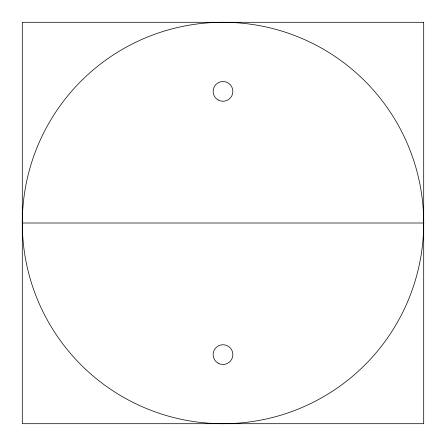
<?xml version="1.0" encoding="UTF-8"?>
<svg xmlns="http://www.w3.org/2000/svg" width="446" height="446" viewBox="0 0 446 446"><rect width="100%" height="100%" fill="white"/><g stroke="black" fill="none" stroke-linecap="round" stroke-linejoin="round"><path stroke-width="0.67" d="M22.3 223L423.7 223A200.7 200.7 0 0 1 122.65 396.812A200.7 200.7 0 0 1 122.65 49.188A200.7 200.7 0 0 1 423.7 223M423.7 22.3L22.3 22.3L22.3 423.7L423.7 423.7L423.7 22.3M218.066 363.155A9.868 9.868 0 0 0 232.868 354.609A9.868 9.868 0 0 0 218.066 346.057A9.868 9.868 0 0 0 218.066 363.155M218.066 99.943A9.868 9.868 0 0 0 232.868 91.391A9.868 9.868 0 0 0 218.066 82.844A9.868 9.868 0 0 0 218.066 99.943"/></g></svg>
